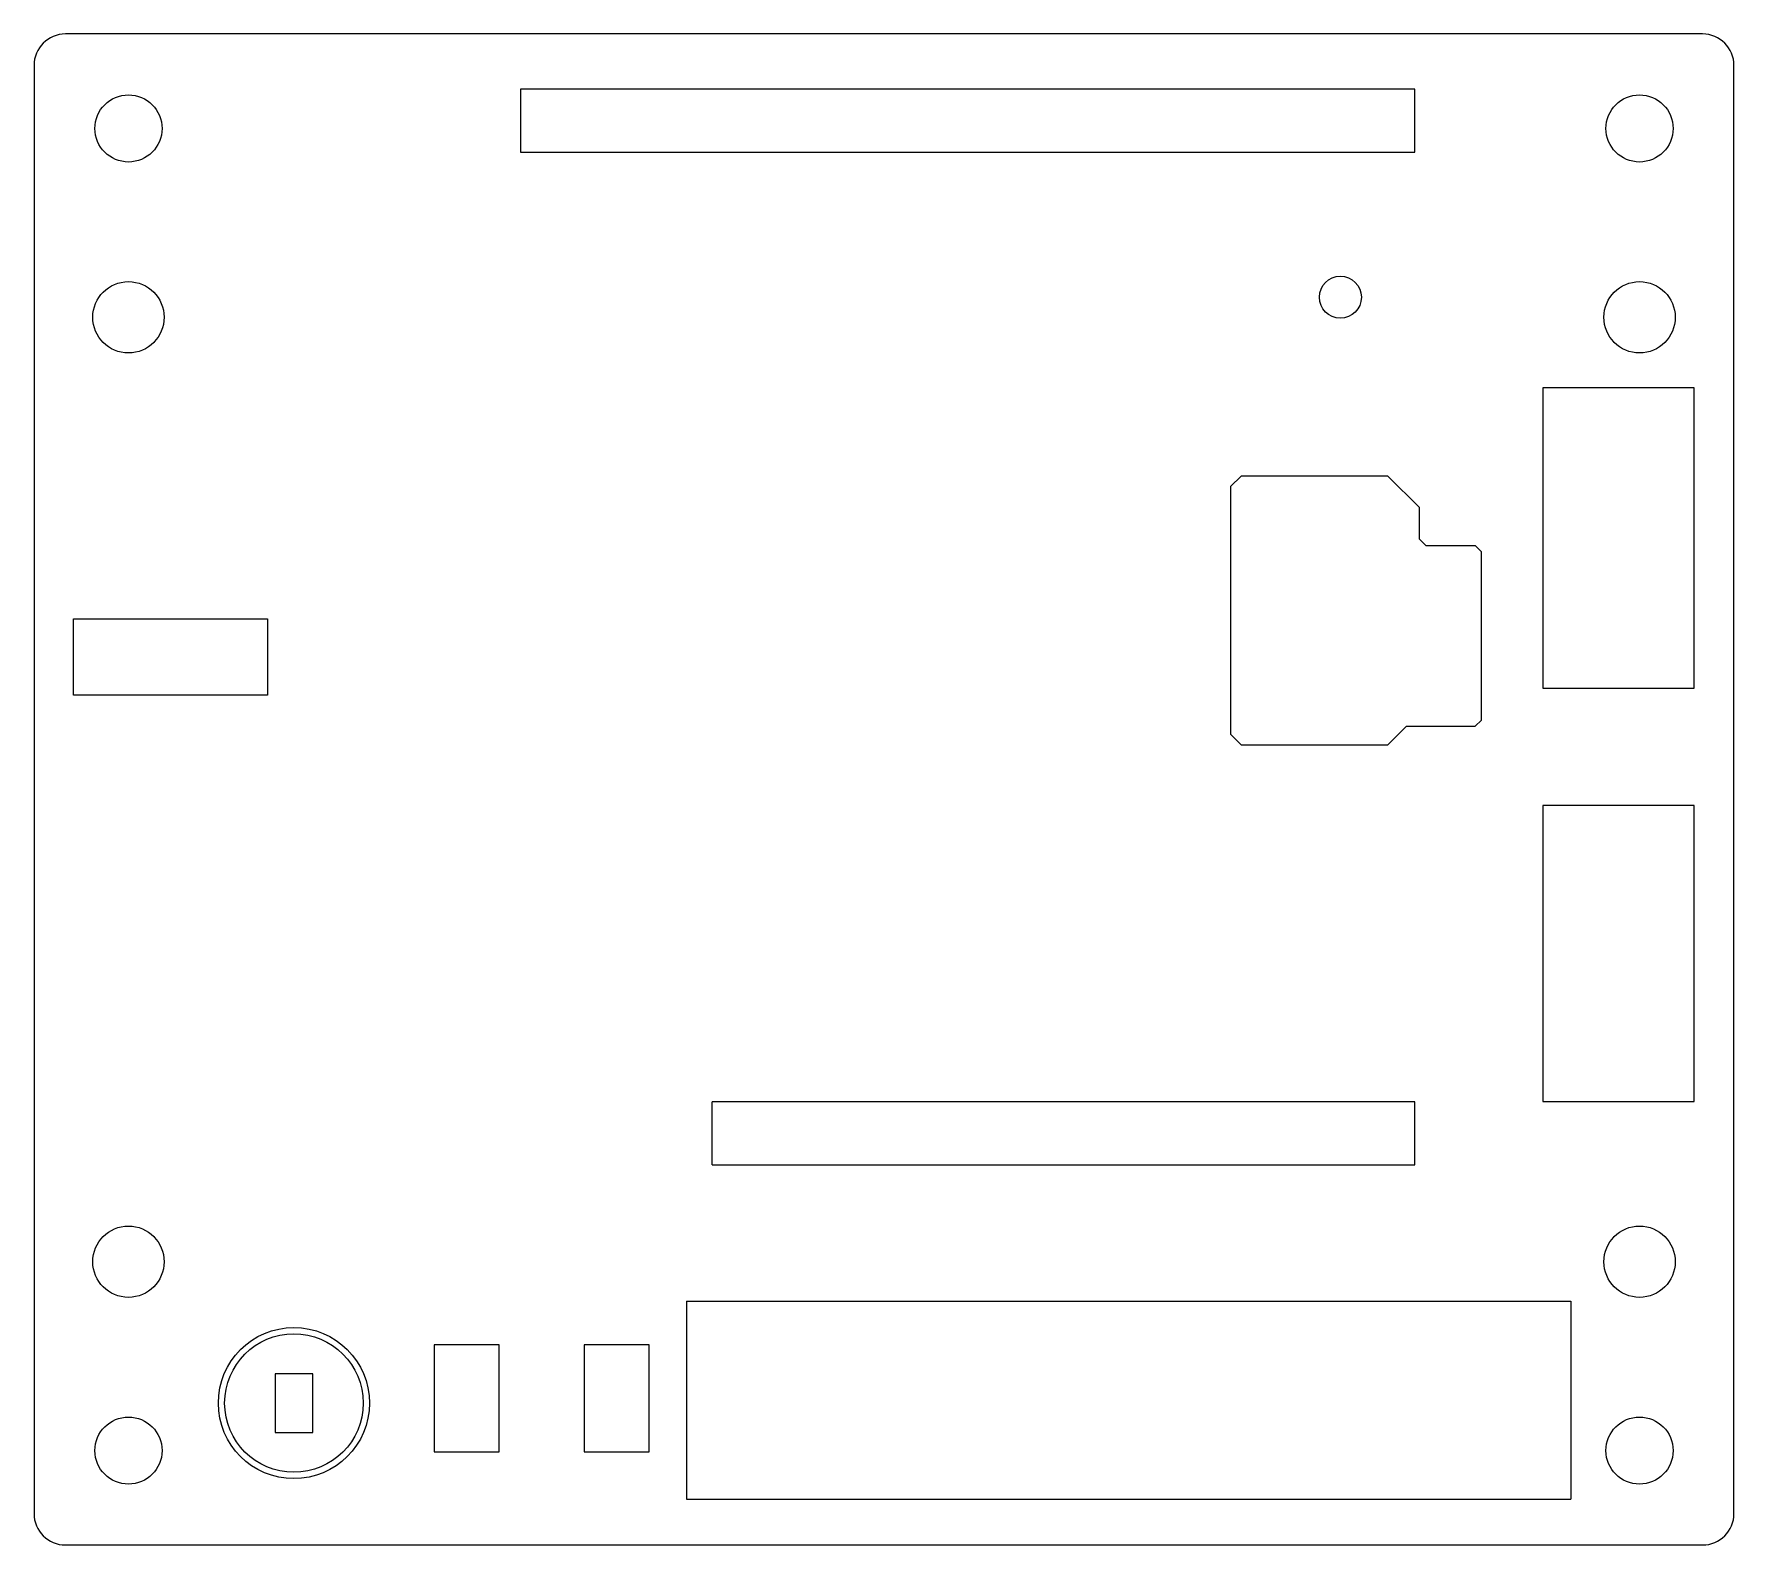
# Model space of a CAD drawing. Header units: millimetres. Extents: x 60.3 to 141.3, y -117.1 to -45.1.
import ezdxf

# ---------------------------------------------------------------- set-up
doc = ezdxf.new("R2010")
doc.units = ezdxf.units.MM
for name, color, linetype in [('Board_Outline', 7, 'Continuous'), ('Default', 7, 'Continuous'), ('Drill_Bottom', 7, 'Continuous'), ('Drill_Top', 7, 'Continuous'), ('Top_Silk', 7, 'Continuous')]:
    doc.layers.add(name, color=color, linetype=linetype)

msp = doc.modelspace()

# ---------------------------------------------------------------- linework, layer by layer
at = {"layer": 'Board_Outline', "color": 7, "linetype": 'Continuous'}
for p, q in [((139.768, -45.055), (61.764, -45.055)), ((60.264, -46.555), (60.264, -115.557)), ((141.268, -115.557), (141.268, -46.555)), ((61.764, -117.057), (139.768, -117.057))]:
    msp.add_line(p, q, dxfattribs=at)
at = {"layer": 'Default', "color": 7, "linetype": 'Continuous'}
for p, q in [((139.366, -61.92), (132.166, -61.92)), ((62.153, -72.916), (71.395, -72.916)), ((62.153, -76.558), (62.153, -72.916)), ((71.395, -72.916), (71.395, -76.56)), ((71.395, -76.559), (62.153, -76.558)), ((132.166, -76.225), (139.366, -76.225)), ((139.366, -81.825), (132.166, -81.825)), ((132.166, -95.931), (139.366, -95.931)), ((79.327, -107.517), (79.327, -112.617)), ((82.427, -107.517), (79.327, -107.517)), ((82.427, -112.617), (82.427, -107.517)), ((86.472, -107.517), (86.472, -112.617)), ((89.572, -107.517), (86.472, -107.517)), ((89.572, -112.617), (89.572, -107.517)), ((79.327, -112.617), (82.427, -112.617)), ((86.472, -112.617), (89.572, -112.617))]:
    msp.add_line(p, q, dxfattribs=at)
at = {"layer": 'Drill_Bottom', "color": 7, "linetype": 'Continuous'}
for centre, radius in [((122.513, -57.597), 1), ((72.648, -110.294), 3.6), ((72.648, -110.294), 3.3)]:
    msp.add_circle(centre, radius, dxfattribs=at)
at = {"layer": 'Drill_Top', "color": 7, "linetype": 'Continuous'}
for centre, radius in [((64.764, -49.555), 1.6), ((136.768, -49.555), 1.6), ((64.764, -58.555), 1.7), ((136.768, -58.555), 1.7), ((64.764, -103.558), 1.7), ((136.768, -103.558), 1.7), ((64.764, -112.558), 1.6), ((136.768, -112.558), 1.6)]:
    msp.add_circle(centre, radius, dxfattribs=at)
at = {"layer": 'Top_Silk', "color": 7, "linetype": 'Continuous'}
for p, q in [((83.44, -47.682), (83.44, -50.682)), ((126.066, -47.682), (83.44, -47.682)), ((126.066, -50.682), (126.066, -47.682)), ((83.44, -50.682), (126.066, -50.682)), ((132.166, -61.92), (132.166, -76.225)), ((139.366, -76.225), (139.366, -61.92)), ((117.781, -66.124), (117.281, -66.624)), ((124.781, -66.124), (117.781, -66.124)), ((124.781, -66.124), (126.281, -67.624)), ((117.281, -66.624), (117.281, -78.424)), ((126.281, -69.133), (126.281, -67.624)), ((126.581, -69.433), (126.281, -69.133)), ((126.581, -69.433), (128.94, -69.433)), ((129.24, -69.733), (128.94, -69.433)), ((129.24, -77.746), (129.24, -69.733)), ((129.24, -77.746), (128.94, -78.046)), ((117.281, -78.424), (117.781, -78.924)), ((124.781, -78.924), (125.659, -78.046)), ((125.659, -78.046), (127.709, -78.046)), ((126.581, -78.046), (128.94, -78.046)), ((117.781, -78.924), (124.781, -78.924)), ((132.166, -81.825), (132.166, -95.931)), ((139.366, -95.931), (139.366, -81.825)), ((126.062, -95.944), (92.584, -95.944)), ((92.584, -98.944), (92.584, -95.944)), ((126.062, -98.944), (126.062, -95.944)), ((92.584, -98.944), (126.062, -98.944)), ((91.362, -105.44), (133.489, -105.438)), ((91.362, -105.44), (91.362, -114.87)), ((133.489, -105.438), (133.489, -114.868)), ((73.548, -108.894), (71.748, -108.894)), ((71.748, -108.894), (71.748, -111.694)), ((73.548, -111.694), (73.548, -108.894)), ((71.748, -111.694), (73.548, -111.694)), ((91.362, -114.87), (133.489, -114.868))]:
    msp.add_line(p, q, dxfattribs=at)
for centre, start, end in [((61.764, -46.555), 90, 180), ((139.768, -46.555), 0, 90), ((61.764, -115.557), 180, 270), ((139.768, -115.557), 270, 0)]:
    msp.add_arc(centre, 1.5, start, end, dxfattribs=at)

doc.saveas('drawing.dxf')
